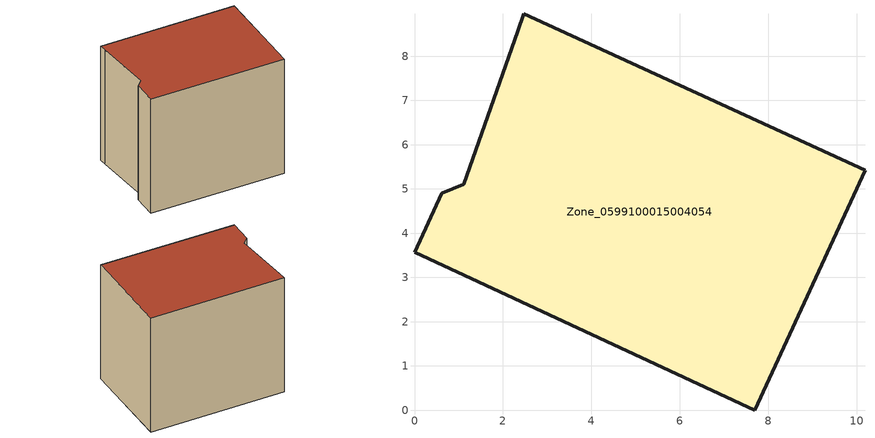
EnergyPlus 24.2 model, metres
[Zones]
Zone_0599100015004054
 floor ground (C_G): 0.61,4.91 1.11,5.11 2.33,8.56 2.47,8.96 10.18,5.43 7.69,0 0,3.56 z0.69
 wall outside (C_F): 7.69,0 10.18,5.43 2.47,8.96 2.33,8.56 1.11,5.11 0.61,4.91 0,3.56 7.69,0 z0.69:8.41
 roof outside (C_R): 1.11,5.11 0.61,4.91 0,3.56 7.69,0 10.18,5.43 2.47,8.96 2.33,8.56 z8.41
[BUILDING]
Pand.0599100015004054: North Axis=0; Terrain=City; Loads Convergence Tolerance Value=0.04; Temperature Convergence Tolerance Value=0.4; Solar Distribution=FullExterior; Maximum Number of Warmup Days=25; Minimum Number of Warmup Days=1
[Site:Location]
Rotterdam.The.Hague.AP_ZH_NLD Design_Conditions: Latitude=51.96; Longitude=4.45; Time Zone=1; Elevation=-4.5
[SITE:GROUNDTEMPERATURE:BUILDINGSURFACE]
18, 18, 18, 18, 18, 18, 18, 18, 18, 18, 18, 18
[MATERIAL] Thermal Absorptance=0.9; Solar Absorptance=0.7; Visible Absorptance=0.7
Name | Roughness | Thickness | Conductivity | Density | Specific Heat
G.TC.1965-1974 | MediumSmooth | 0.15 | 0.882353 | 540 | 1210
F.TC.1965-1974 | Rough | 0.3 | 0.697674 | 1920 | 840
R.TC.1965-1974 | MediumRough | 0.2 | 0.232558 | 1500 | 1000
[CONSTRUCTION]
C_G: G.TC.1965-1974
C_F: F.TC.1965-1974
C_R: R.TC.1965-1974
[ZONE]
Zone_0599100015004054: Type=1; Multiplier=1; Ceiling Height=Autocalculate; Volume=Autocalculate; Floor Area=autocalculate; Part of Total Floor Area=Yes
[ZONEINFILTRATION:DESIGNFLOWRATE]
Infil_Zone_0599100015004054: Zone or ZoneList or Space or SpaceList=Zone_0599100015004054; Schedule=AlwaysOn; Design Flow Rate Calculation Method=Flow/Area; Flow Rate per Floor Area=0.003; Constant Term Coefficient=1; Temperature Term Coefficient=0; Velocity Term Coefficient=0; Velocity Squared Term Coefficient=0
[HVACTEMPLATE:ZONE:IDEALLOADSAIRSYSTEM]
Zone_0599100015004054: Maximum Heating Supply Air Temperature=50; Minimum Cooling Supply Air Temperature=13; Maximum Heating Supply Air Humidity Ratio=0.0156; Minimum Cooling Supply Air Humidity Ratio=0.0077; Heating Limit=NoLimit; Cooling Limit=NoLimit; Dehumidification Control Type=ConstantSensibleHeatRatio; Cooling Sensible Heat Ratio=0.7; Dehumidification Setpoint=60; Humidification Control Type=None; Humidification Setpoint=30; Outdoor Air Method=None; Outdoor Air Flow Rate per Person=0.00944; Outdoor Air Flow Rate per Zone Floor Area=0; Outdoor Air Flow Rate per Zone=0; Demand Controlled Ventilation Type=None; Outdoor Air Economizer Type=NoEconomizer; Heat Recovery Type=None; Sensible Heat Recovery Effectiveness=0.7; Latent Heat Recovery Effectiveness=0.65
[ZONECONTROL:THERMOSTAT]
ThermostatControl_Zone_0599100015004054: Zone or ZoneList=Zone_0599100015004054; Control Type Schedule=DualSetpointControlType; Control 1=Thermostat_Zone_0599100015004054; Temperature Difference Between Cutout And Setpoint=0
[THERMOSTATSETPOINT:DUALSETPOINT]
Thermostat_Zone_0599100015004054: Heating Setpoint Temperature Schedule=HeatingSetpoint_Zone_0599100015004054; Cooling Setpoint Temperature Schedule=CoolingSetpoint_Zone_0599100015004054
[SCHEDULE:COMPACT]
HeatingSetpoint_Zone_0599100015004054: Through: 12/31, For: AllDays, Until: 24:00, 21
CoolingSetpoint_Zone_0599100015004054: Through: 12/31, For: AllDays, Until: 24:00, 24
DualSetpointControlType: Through: 12/31, For: AllDays, Until: 24:00, 4
AlwaysOn: Through: 12/31, For: AllDays, Until: 24:00, 1
